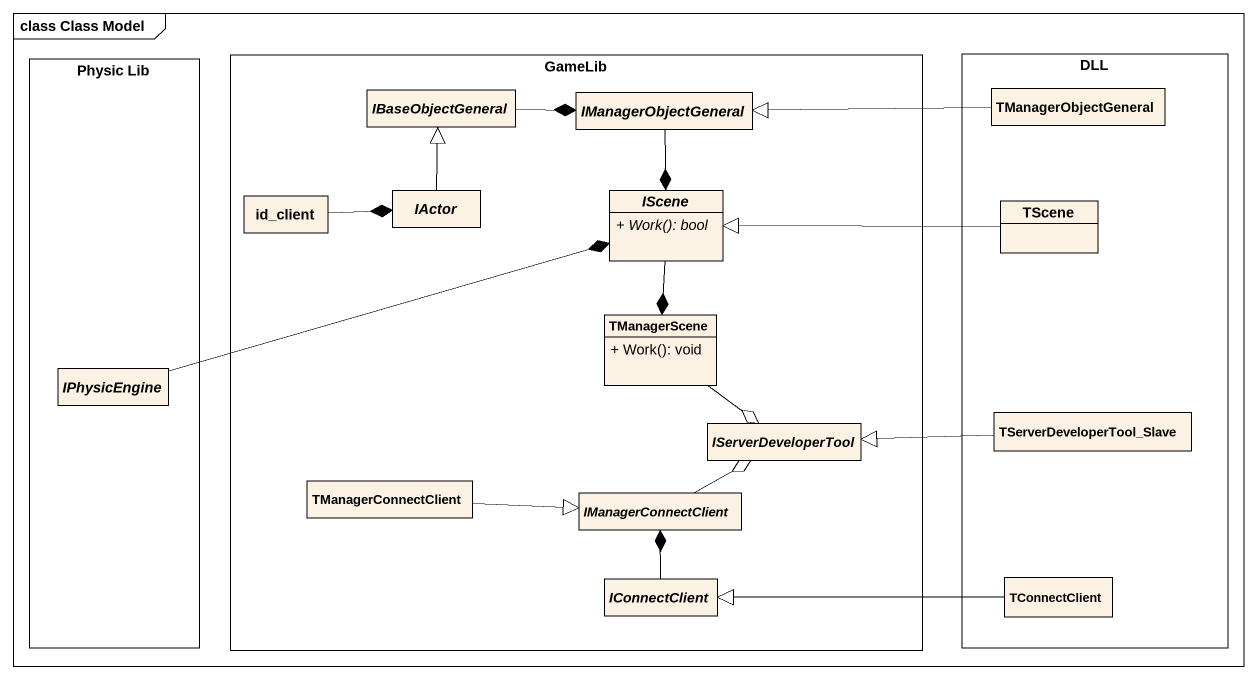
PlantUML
@startuml
mainframe class Class Model
hide circle
hide empty members
skinparam classAttributeIconSize 0
rectangle "Physic Lib" as Physic_Lib {
  abstract class IPhysicEngine
}
rectangle GameLib {
  abstract class IBaseObjectGeneral
  abstract class IManagerObjectGeneral
  class id_client
  abstract class IActor
  abstract class IScene {
    {abstract} + Work(): bool
  }
  class TManagerScene {
    + Work(): void
  }
  abstract class IServerDeveloperTool
  class TManagerConnectClient
  abstract class IManagerConnectClient
  abstract class IConnectClient
}
rectangle DLL {
  class TManagerObjectGeneral
  class TScene
  class TServerDeveloperTool_Slave
  class TConnectClient
}
IBaseObjectGeneral -right-* IManagerObjectGeneral
IManagerObjectGeneral --* IScene
TManagerObjectGeneral -left-|> IManagerObjectGeneral
id_client -right-* IActor
IActor -up-|> IBaseObjectGeneral
IScene --* TManagerScene
TScene -left-|> IScene
TManagerScene --o IServerDeveloperTool
IPhysicEngine -right-* IScene
TServerDeveloperTool_Slave -left-|> IServerDeveloperTool
TManagerConnectClient -right-|> IManagerConnectClient
IManagerConnectClient -right-o IServerDeveloperTool
IConnectClient -up-* IManagerConnectClient
TConnectClient -left-|> IConnectClient
@enduml
